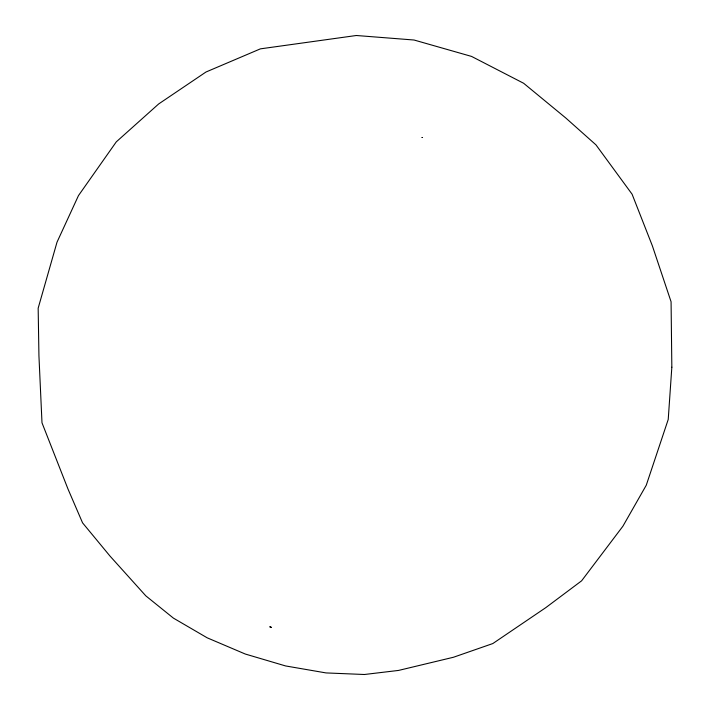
<?xml version="1.0" encoding="UTF-8"?>
<svg xmlns="http://www.w3.org/2000/svg" width="710" height="710" viewBox="0 0 710 710"><rect width="100%" height="100%" fill="white"/><g stroke="black" fill="none" stroke-linecap="round" stroke-linejoin="round"><path stroke-width="0.53" stroke-dasharray="3.55 2.66" d="M421.633 137.305L422.769 137.749L421.633 137.305"/><path stroke-width="1.06" d="M671.837 367.203L668.225 419.459L646.269 485.214L622.901 526.216L581.605 580.824L545.786 607.645L492.82 643.553L453.433 657.265L398.55 670.426L364.408 674.5L326.023 672.92L285.597 665.944L245.287 654.034L207.196 637.82L173.382 618.099L145.825 595.859L110.032 556.107L82.564 522.853L67.956 488.933L41.996 422.805L38.935 355.799L38.163 308.193L57.004 242.199L78.473 195.596L116.28 141.867L158.667 103.953L205.98 72.012L260.419 48.848L356.331 35.5L414.054 40.017L471.555 56.418L523.634 83.265L565.755 117.966L595.965 144.867L632.095 194.203L652.375 245.864L671.074 301.759L671.837 367.203M269.924 626.859L271.371 627.383L269.924 626.859"/></g></svg>
